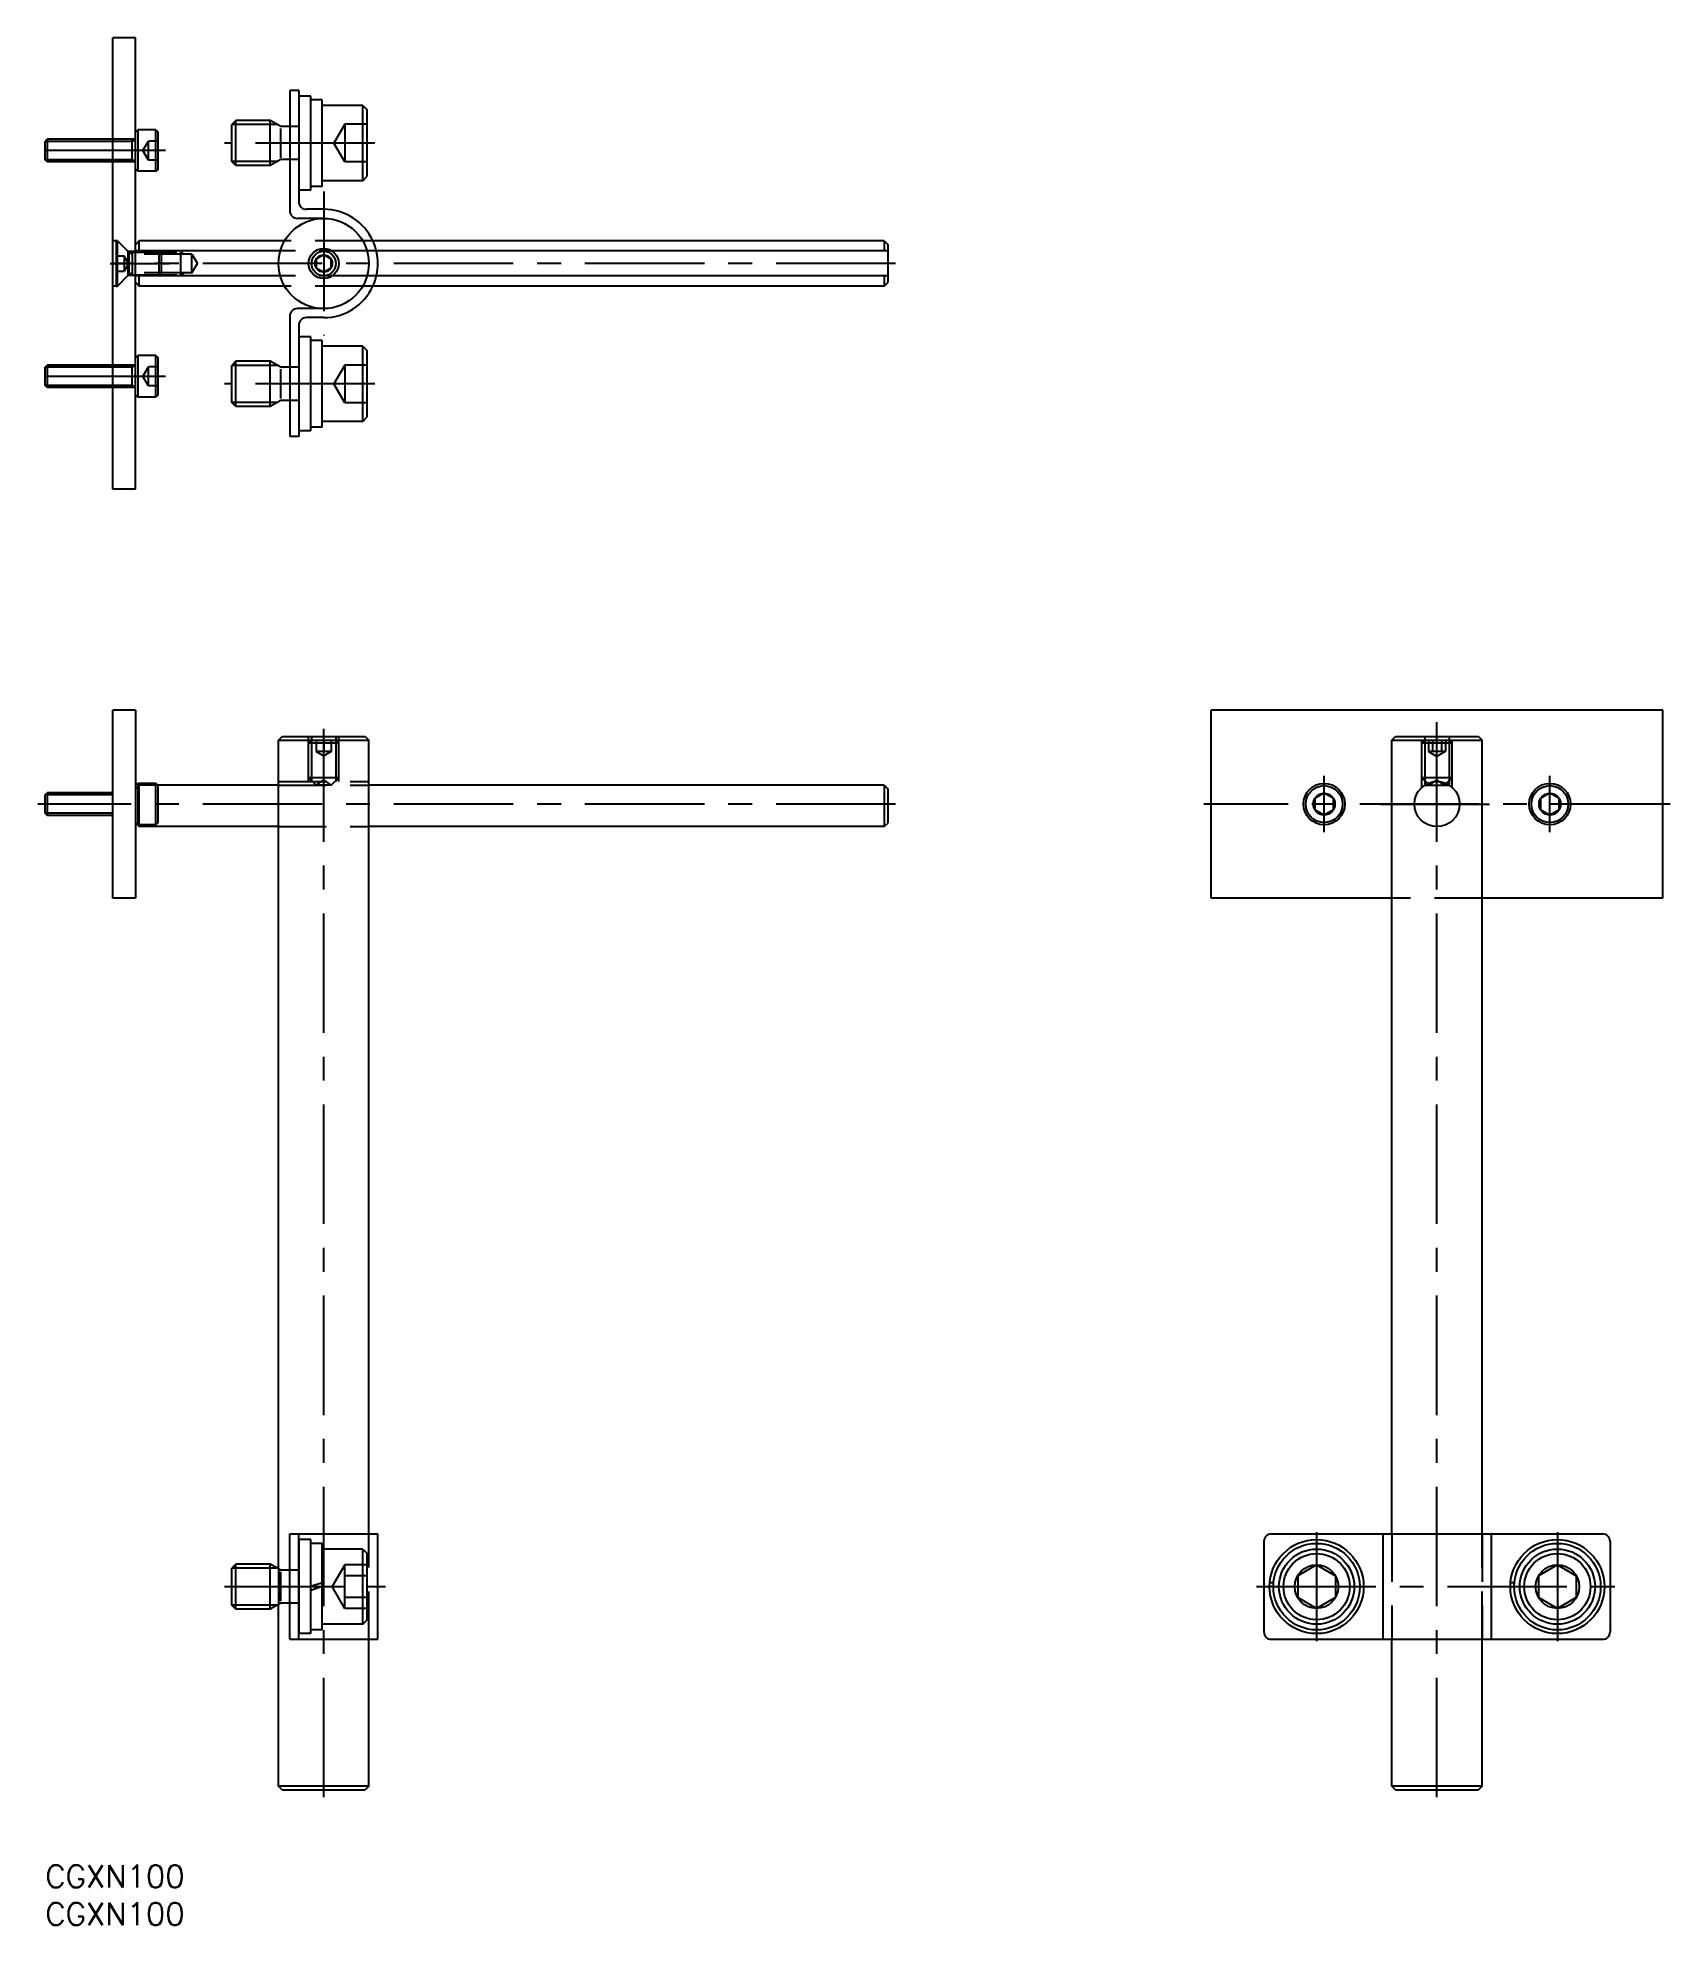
# Model space of a CAD drawing. Extents: x -1 to 216, y -8 to 243.
import ezdxf

# ---------------------------------------------------------------- set-up
doc = ezdxf.new("R2010")
doc.units = 0
doc.header["$LTSCALE"] = 0.5
doc.linetypes.add('CENTER', pattern=[50.8, 31.75, -6.35, 6.35, -6.35])
doc.linetypes.add('DASHED', pattern=[19.05, 12.7, -6.35])
for name, color, linetype in [('MSM_CENTER', 1, 'CENTER'), ('MSM_CONTINUOUS', 7, 'CONTINUOUS'), ('MSM_DASHED', 4, 'DASHED'), ('MSM_NARROW', 5, 'CONTINUOUS'), ('MSM_PART_NUMBER', 7, 'CONTINUOUS')]:
    doc.layers.add(name, color=color, linetype=linetype)
doc.styles.get("Standard").update_dxf_attribs({"font": 'txt.shx', "height": 3, "bigfont": 'bigfont.shx'})

msp = doc.modelspace()

# ---------------------------------------------------------------- linework, layer by layer
at = {"layer": 'MSM_CENTER'}
for p, q in [((43.8, 228.84), (23.8, 228.84)), ((16, 227.84), (-1, 227.84)), ((37, 222.39), (37, 203.28)), ((8.62, 212.84), (16.49, 212.84)), ((113, 212.84), (9, 212.84)), ((16, 197.84), (-1, 197.84)), ((43.8, 196.84), (23.8, 196.84)), ((184.96, 9), (184.96, 154.5)), ((37, 9), (37, 151)), ((169.96, 137.25), (169.96, 144.75)), ((199.96, 137.25), (199.96, 144.75)), ((199.96, 138.5), (199.96, 143.5)), ((113, 141), (-1, 141)), ((215.96, 141), (153.96, 141)), ((177.46, 141), (191.95, 141)), ((168.96, 44.25), (168.96, 29.75)), ((200.96, 44.25), (200.96, 29.75)), ((23.8, 37), (45.2, 37)), ((160.96, 37), (208.96, 37))]:
    msp.add_line(p, q, dxfattribs=at)
at = {"layer": 'MSM_CONTINUOUS'}
for p, q in [((12, 242.84), (9, 242.84)), ((9, 182.84), (9, 242.84)), ((12, 182.84), (12, 242.84)), ((33.7, 235.84), (32.5, 235.84)), ((32.5, 235.84), (32.5, 219.84)), ((33.7, 235.84), (33.7, 221.04)), ((35.3, 235.09), (33.7, 235.09)), ((35.3, 222.59), (35.3, 235.09)), ((36.8, 234.59), (35.3, 234.59)), ((36.8, 223.09), (36.8, 234.59)), ((42.2, 233.84), (36.8, 233.84)), ((42.2, 223.84), (42.2, 233.84)), ((42.2, 233.84), (42.8, 233.24)), ((25.34, 231.84), (24.8, 231.3)), ((24.8, 226.38), (24.8, 231.3)), ((29.9, 231.84), (25.34, 231.84)), ((25.34, 225.84), (25.34, 231.84)), ((29.9, 225.84), (29.9, 231.84)), ((31.29, 231.04), (29.9, 231.84)), ((32.5, 231.04), (31.29, 231.04)), ((42.8, 224.44), (42.8, 233.24)), ((0, 229.07), (0.27, 229.34)), ((0, 226.61), (0, 229.07)), ((0.27, 229.34), (0.27, 226.34)), ((9, 229.34), (0.27, 229.34)), ((12, 230.29), (12.3, 230.59)), ((14.7, 230.59), (12.3, 230.59)), ((12.3, 230.59), (12.3, 225.09)), ((14.7, 230.59), (15, 230.29)), ((14.7, 225.09), (14.7, 230.59)), ((15, 225.39), (15, 230.29)), ((0.27, 226.34), (0, 226.61)), ((9, 226.34), (0.27, 226.34)), ((25.34, 225.84), (24.8, 226.38)), ((29.9, 225.84), (25.34, 225.84)), ((31.29, 226.64), (29.9, 225.84)), ((32.5, 226.64), (31.29, 226.64)), ((12, 225.39), (12.3, 225.09)), ((14.7, 225.09), (12.3, 225.09)), ((15, 225.39), (14.7, 225.09)), ((42.2, 223.84), (36.8, 223.84)), ((39.5, 223.84), (39.5, 223.84)), ((40.85, 223.84), (40.85, 223.84)), ((42.2, 223.84), (42.8, 224.44)), ((35.3, 222.59), (33.7, 222.59)), ((36.8, 223.09), (35.3, 223.09)), ((37, 218.84), (33.5, 218.84)), ((37, 220.04), (34.7, 220.04)), ((12.5, 215.84), (12, 215.34)), ((12.5, 214.5), (12.5, 215.84)), ((31.8, 215.84), (12.5, 215.84)), ((111.5, 215.84), (42.2, 215.84)), ((111.5, 215.84), (112, 215.34)), ((111.5, 215.84), (111.5, 214.5)), ((31.23, 214.5), (12, 214.5)), ((37, 213.99), (36, 213.42)), ((36, 213.42), (36, 212.26)), ((38, 213.42), (37, 213.99)), ((38, 212.26), (38, 213.42)), ((112, 214.5), (42.77, 214.5)), ((112, 210.34), (112, 215.34)), ((31.23, 211.18), (12, 211.18)), ((12.5, 209.85), (12.5, 211.18)), ((36, 212.26), (37, 211.68)), ((37, 211.68), (38, 212.26)), ((112, 211.18), (42.77, 211.18)), ((111.5, 211.18), (111.5, 209.84)), ((12, 210.34), (12.5, 209.84)), ((31.8, 209.84), (12.5, 209.84)), ((111.5, 209.84), (42.2, 209.84)), ((111.5, 209.84), (112, 210.34)), ((32.5, 205.84), (32.5, 189.84)), ((37, 206.84), (33.5, 206.84)), ((33.7, 204.64), (33.7, 189.84)), ((37, 205.64), (34.7, 205.64)), ((35.3, 203.09), (33.7, 203.09)), ((35.3, 190.59), (35.3, 203.09)), ((36.8, 202.59), (35.3, 202.59)), ((36.8, 191.09), (36.8, 202.59)), ((42.2, 201.84), (36.8, 201.84)), ((42.2, 191.84), (42.2, 201.84)), ((42.2, 201.84), (42.8, 201.24)), ((42.8, 192.44), (42.8, 201.24)), ((0, 199.07), (0.27, 199.34)), ((0, 196.61), (0, 199.07)), ((0.27, 199.34), (0.27, 196.34)), ((9, 199.34), (0.27, 199.34)), ((12, 200.29), (12.3, 200.59)), ((14.7, 200.59), (12.3, 200.59)), ((12.3, 200.59), (12.3, 195.09)), ((14.7, 200.59), (15, 200.29)), ((14.7, 195.09), (14.7, 200.59)), ((15, 195.39), (15, 200.29)), ((25.34, 199.84), (24.8, 199.3)), ((24.8, 194.38), (24.8, 199.3)), ((29.9, 199.84), (25.34, 199.84)), ((25.34, 193.84), (25.34, 199.84)), ((29.9, 193.84), (29.9, 199.84)), ((31.29, 199.04), (29.9, 199.84)), ((32.5, 199.04), (31.29, 199.04)), ((0.27, 196.34), (0, 196.61)), ((9, 196.34), (0.27, 196.34)), ((12, 195.39), (12.3, 195.09)), ((14.7, 195.09), (12.3, 195.09)), ((15, 195.39), (14.7, 195.09)), ((25.34, 193.84), (24.8, 194.38)), ((29.9, 193.84), (25.34, 193.84)), ((31.29, 194.64), (29.9, 193.84)), ((32.5, 194.64), (31.29, 194.64)), ((36.8, 191.09), (35.3, 191.09)), ((42.2, 191.84), (36.8, 191.84)), ((39.5, 191.84), (39.5, 191.84)), ((40.85, 191.84), (40.85, 191.84)), ((42.2, 191.84), (42.8, 192.44)), ((33.7, 189.84), (32.5, 189.84)), ((35.3, 190.59), (33.7, 190.59)), ((12, 182.84), (9, 182.84)), ((12, 153.5), (9, 153.5)), ((9, 128.5), (9, 153.5)), ((12, 153.5), (12, 128.5)), ((154.96, 128.5), (154.96, 153.5)), ((214.96, 153.5), (154.96, 153.5)), ((214.96, 128.5), (214.96, 153.5)), ((31, 149.5), (31.5, 150)), ((31, 149.5), (43, 149.5)), ((31, 39.36), (31, 149.5)), ((31.5, 150), (42.5, 150)), ((42.5, 150), (43, 149.5)), ((43, 44), (43, 149.5)), ((178.96, 149.5), (179.46, 150)), ((178.96, 149.5), (190.96, 149.5)), ((178.96, 44), (178.96, 149.5)), ((179.46, 150), (190.46, 150)), ((190.46, 150), (190.96, 149.5)), ((190.96, 44), (190.96, 149.5)), ((12, 143.45), (12.3, 143.75)), ((14.7, 143.75), (12.3, 143.75)), ((12.3, 143.75), (12.3, 138.25)), ((14.7, 143.75), (15, 143.45)), ((14.7, 138.25), (14.7, 143.75)), ((31, 143.5), (14.95, 143.5)), ((15, 138.55), (15, 143.45)), ((111.5, 143.5), (43, 143.5)), ((111.5, 143.5), (112, 143)), ((111.5, 143.5), (111.5, 141)), ((112, 138.5), (112, 143)), ((183.3, 143.5), (186.62, 143.5)), ((183.96, 143.5), (183.73, 143.73)), ((185.96, 143.5), (186.19, 143.73)), ((0, 142.23), (0.27, 142.5)), ((0, 139.77), (0, 142.23)), ((9, 142.5), (0.27, 142.5)), ((0.27, 142.5), (0.27, 139.5)), ((111.5, 141), (111.5, 138)), ((169.96, 142.44), (168.71, 141.72)), ((168.71, 141.72), (168.71, 140.28)), ((171.21, 141.72), (169.96, 142.44)), ((171.21, 140.28), (171.21, 141.72)), ((199.96, 142.44), (198.71, 141.72)), ((198.71, 141.72), (198.71, 140.28)), ((201.21, 141.72), (199.96, 142.44)), ((201.21, 140.28), (201.21, 141.72)), ((0.27, 139.5), (0, 139.77)), ((9, 139.5), (0.27, 139.5)), ((12, 138.55), (12.3, 138.25)), ((12, 138.5), (12.5, 138)), ((14.7, 138.25), (12.3, 138.25)), ((12.5, 138.01), (12.5, 138.25)), ((31, 138), (12.5, 138)), ((15, 138.55), (14.7, 138.25)), ((111.5, 138), (43, 138)), ((111.5, 138), (112, 138.5)), ((168.71, 140.28), (169.96, 139.56)), ((169.96, 139.56), (171.21, 140.28)), ((198.71, 140.28), (199.96, 139.56)), ((199.96, 139.56), (201.21, 140.28)), ((12, 128.5), (9, 128.5)), ((178.96, 128.5), (154.96, 128.5)), ((214.96, 128.5), (190.96, 128.5)), ((32.5, 30), (32.5, 44)), ((32.5, 44), (44.2, 44)), ((33.7, 30), (33.7, 44)), ((33.7, 43.25), (33.7, 30.75)), ((35.3, 43.25), (33.7, 43.25)), ((35.3, 30.75), (35.3, 43.25)), ((36.8, 42.75), (35.3, 42.75)), ((36.8, 31.25), (36.8, 42.75)), ((44.2, 30), (44.2, 44)), ((161.96, 43), (161.96, 31)), ((162.96, 44), (206.96, 44)), ((177.76, 44), (177.76, 30)), ((192.16, 44), (192.16, 30)), ((207.96, 43), (207.96, 31)), ((42.2, 42), (36.8, 42)), ((42.2, 32), (42.2, 42)), ((42.2, 42), (42.8, 41.4)), ((42.8, 32.6), (42.8, 41.4)), ((25.34, 40), (24.8, 39.46)), ((24.8, 34.54), (24.8, 39.46)), ((29.9, 40), (25.34, 40)), ((25.34, 34), (25.34, 40)), ((29.9, 34), (29.9, 40)), ((31.29, 39.2), (29.9, 40)), ((32.5, 39.2), (31.29, 39.2)), ((168.96, 39.89), (166.46, 38.44)), ((166.46, 38.44), (166.46, 35.56)), ((168.96, 39.89), (171.46, 38.44)), ((171.46, 38.44), (171.46, 35.56)), ((200.96, 39.89), (198.46, 38.44)), ((198.46, 38.44), (198.46, 35.56)), ((200.96, 39.89), (203.46, 38.44)), ((203.46, 38.44), (203.46, 35.56)), ((36.8, 37.5), (35.3, 37)), ((36.8, 37), (35.3, 36.5)), ((163.21, 37), (162.71, 37)), ((163.23, 37.5), (162.73, 37.5)), ((168.96, 34.11), (166.46, 35.56)), ((171.46, 35.56), (168.96, 34.11)), ((194.71, 37), (195.21, 37)), ((195.23, 37.5), (194.73, 37.5)), ((200.96, 34.11), (198.46, 35.56)), ((203.46, 35.56), (200.96, 34.11)), ((25.34, 34), (24.8, 34.54)), ((29.9, 34), (25.34, 34)), ((31.29, 34.8), (29.9, 34)), ((31, 10.5), (31, 34.64)), ((32.5, 34.8), (31.29, 34.8)), ((35.3, 30.75), (33.7, 30.75)), ((36.8, 31.25), (35.3, 31.25)), ((42.2, 32), (36.8, 32)), ((39.5, 32), (39.5, 32)), ((40.85, 32), (40.85, 32)), ((42.2, 32), (42.8, 32.6)), ((32.5, 30), (44.2, 30)), ((43, 10.5), (43, 30)), ((162.96, 30), (206.96, 30)), ((178.96, 10.5), (178.96, 30)), ((190.96, 10.5), (190.96, 30)), ((31.5, 10), (31, 10.5)), ((43, 10.5), (31, 10.5)), ((43, 10.5), (42.5, 10)), ((179.46, 10), (178.96, 10.5)), ((190.96, 10.5), (178.96, 10.5)), ((190.96, 10.5), (190.46, 10)), ((31.5, 10), (42.5, 10)), ((179.46, 10), (190.46, 10))]:
    msp.add_line(p, q, dxfattribs=at)
for centre, radius in [((37, 212.84), 6), ((37, 212.84), 2), ((37, 212.84), 1.15), ((169.96, 141), 2.75), ((169.96, 141), 2.45), ((184.96, 141), 3), ((199.96, 141), 2.75), ((199.96, 141), 2.45), ((169.96, 141), 1.44), ((199.96, 141), 1.44), ((168.96, 37), 6.25), ((168.96, 37), 5.75), ((200.96, 37), 6.25), ((200.96, 37), 5.75), ((168.96, 37), 5), ((168.96, 37), 4.4), ((200.96, 37), 5), ((200.96, 37), 4.4), ((168.96, 37), 2.89), ((200.96, 37), 2.89)]:
    msp.add_circle(centre, radius, dxfattribs=at)
for centre, radius, start, end in [((34.7, 221.04), 1, 180, 270), ((33.5, 219.84), 1, 180, 270), ((37, 212.84), 7.2, 24.6243, 90), ((37, 212.84), 7.2, 270, 335.3757), ((33.5, 205.84), 1, 90, 180), ((34.7, 204.64), 1, 90, 180), ((162.96, 43), 1, 90, 180), ((206.96, 43), 1, 0, 90), ((162.96, 31), 1, 180, 270), ((206.96, 31), 1, 270, 0)]:
    msp.add_arc(centre, radius, start, end, dxfattribs=at)
at = {"layer": 'MSM_DASHED'}
for p, q in [((33.7, 231.04), (32.5, 231.04)), ((39.8, 231.34), (38.36, 228.84)), ((39.8, 231.34), (39.8, 226.34)), ((42.8, 231.34), (39.8, 231.34)), ((12, 229.34), (9, 229.34)), ((11.53, 229.07), (9, 229.07)), ((12, 229.34), (11.53, 229.07)), ((11.53, 226.34), (11.53, 229.34)), ((12.98, 227.84), (13.7, 229.09)), ((13.7, 226.59), (13.7, 229.09)), ((15, 229.09), (13.7, 229.09)), ((39.8, 226.34), (38.36, 228.84)), ((42.8, 228.84), (39.8, 228.84)), ((11.53, 226.61), (9, 226.61)), ((12, 226.34), (9, 226.34)), ((12, 226.34), (11.53, 226.61)), ((13.7, 226.59), (12.98, 227.84)), ((15, 227.84), (13.7, 227.84)), ((15, 226.59), (13.7, 226.59)), ((33.7, 226.64), (32.5, 226.64)), ((42.8, 226.34), (39.8, 226.34)), ((9.6, 215.84), (9, 215.84)), ((9.4, 215.84), (9.4, 209.84)), ((9.4, 215.84), (9.6, 215.84)), ((9.6, 209.84), (9.6, 215.84)), ((9.6, 215.84), (11.07, 214.37)), ((42.2, 215.84), (31.8, 215.84)), ((9.4, 213.84), (10.5, 213.84)), ((10.5, 213.84), (10.5, 211.84)), ((11.08, 212.84), (10.5, 213.84)), ((12, 214.44), (11, 214.44)), ((11, 211.24), (11, 214.44)), ((11.1, 214.34), (11.57, 214.07)), ((11.1, 214.34), (11.1, 211.34)), ((11.14, 214.34), (18, 214.34)), ((11.57, 214.34), (11.57, 211.34)), ((19.5, 214.07), (11.57, 214.07)), ((15.13, 211.34), (15.13, 214.34)), ((15.13, 214.34), (15.4, 214.07)), ((15.4, 214.07), (15.4, 211.61)), ((18, 211.34), (18, 214.34)), ((18, 214.34), (18.47, 214.07)), ((19.5, 211.61), (19.5, 214.07)), ((19.5, 214.07), (20.21, 212.84)), ((42.77, 214.5), (31.23, 214.5)), ((9.4, 212.84), (10.5, 212.84)), ((9.4, 211.84), (10.5, 211.84)), ((9.6, 209.84), (11.07, 211.31)), ((11.08, 212.84), (10.5, 211.84)), ((12, 211.24), (11, 211.24)), ((11.1, 211.34), (11.57, 211.61)), ((11.14, 211.34), (18, 211.34)), ((19.5, 211.61), (11.57, 211.61)), ((15.4, 211.61), (15.13, 211.34)), ((18, 211.34), (18.47, 211.61)), ((19.5, 211.61), (20.21, 212.84)), ((42.77, 211.18), (31.23, 211.18)), ((9.6, 209.84), (9, 209.84)), ((9.6, 209.84), (9.3, 209.84)), ((9.4, 209.84), (9.6, 209.84)), ((42.2, 209.84), (31.8, 209.84)), ((12, 199.34), (9, 199.34)), ((11.53, 199.07), (9, 199.07)), ((12, 199.34), (11.53, 199.07)), ((11.53, 196.34), (11.53, 199.34)), ((12.98, 197.84), (13.7, 199.09)), ((13.7, 196.59), (13.7, 199.09)), ((15, 199.09), (13.7, 199.09)), ((33.7, 199.04), (32.5, 199.04)), ((39.8, 199.34), (38.36, 196.84)), ((39.8, 199.34), (39.8, 194.34)), ((42.8, 199.34), (39.8, 199.34)), ((11.53, 196.61), (9, 196.61)), ((12, 196.34), (9, 196.34)), ((12, 196.34), (11.53, 196.61)), ((13.7, 196.59), (12.98, 197.84)), ((15, 197.84), (13.7, 197.84)), ((15, 196.59), (13.7, 196.59)), ((39.8, 194.34), (38.36, 196.84)), ((42.8, 196.84), (39.8, 196.84)), ((33.7, 194.64), (32.5, 194.64)), ((42.8, 194.34), (39.8, 194.34)), ((35, 144), (35, 150)), ((35.38, 149.5), (35, 149.12)), ((35, 149.12), (39, 149.12)), ((35.38, 150), (35.38, 144)), ((36, 149.5), (36, 148)), ((38, 148), (36, 148)), ((36, 148), (37, 147.42)), ((37, 149.5), (37, 148)), ((38, 148), (37, 147.42)), ((38, 149.5), (38, 148)), ((38.62, 150), (38.62, 144)), ((38.62, 149.5), (39, 149.12)), ((39, 144), (39, 150)), ((182.96, 143.24), (182.96, 150)), ((183.34, 149.5), (182.96, 149.12)), ((182.96, 149.12), (186.96, 149.12)), ((183.34, 150), (183.34, 143.52)), ((183.81, 149.5), (183.81, 148)), ((186.11, 148), (183.81, 148)), ((183.81, 148), (184.96, 147.33)), ((184.38, 149.5), (184.38, 148)), ((186.11, 148), (184.96, 147.33)), ((185.54, 149.5), (185.54, 148)), ((186.11, 149.5), (186.11, 148)), ((186.58, 150), (186.58, 143.52)), ((186.58, 149.5), (186.96, 149.12)), ((186.96, 143.24), (186.96, 150)), ((12.5, 143.5), (12, 143)), ((12.5, 138.25), (12.5, 143.5)), ((14.95, 143.5), (12.5, 143.5)), ((31, 144), (43, 144)), ((31, 143.5), (43, 143.5)), ((39, 144.5), (35, 144.5)), ((36, 143.5), (35, 144.5)), ((36, 143.5), (37, 144.21)), ((38, 143.5), (36, 143.5)), ((38, 143.5), (37, 144.21)), ((38, 143.5), (39, 144.5)), ((186.96, 144.5), (182.96, 144.5)), ((183.73, 143.73), (182.96, 144.5)), ((183.96, 143.5), (184.96, 144.21)), ((185.96, 143.5), (184.96, 144.21)), ((186.19, 143.73), (186.96, 144.5)), ((31, 138), (43, 138)), ((190.96, 128.5), (178.96, 128.5)), ((43, 30), (43, 44)), ((178.96, 44), (178.96, 30)), ((190.96, 44), (190.96, 30)), ((190.96, 30), (190.96, 44)), ((31, 39.36), (31, 34.64)), ((33.7, 39.2), (32.5, 39.2)), ((39.8, 39.89), (38.13, 37)), ((39.8, 34.11), (39.8, 39.89)), ((42.8, 39.89), (39.8, 39.89)), ((42.8, 38.44), (39.8, 38.44)), ((39.8, 34.11), (38.13, 37)), ((42.8, 35.56), (39.8, 35.56)), ((33.7, 34.8), (32.5, 34.8)), ((42.8, 34.11), (39.8, 34.11))]:
    msp.add_line(p, q, dxfattribs=at)
for centre, radius, start, end in [((37, 212.84), 7.2, 335.3757, 24.6243), ((11.14, 214.44), 0.1, 225, 270), ((11.14, 211.24), 0.1, 90, 135)]:
    msp.add_arc(centre, radius, start, end, dxfattribs=at)
at = {"layer": 'MSM_NARROW'}
for p, q in [((30.84, 231.3), (24.8, 231.3)), ((25.34, 231.3), (24.8, 231.3)), ((31.29, 226.89), (31.29, 230.79)), ((9, 229.07), (0, 229.07)), ((9, 226.61), (0, 226.61)), ((30.84, 226.38), (24.8, 226.38)), ((25.34, 226.38), (24.8, 226.38)), ((9, 199.07), (0, 199.07)), ((30.84, 199.3), (24.8, 199.3)), ((25.34, 199.3), (24.8, 199.3)), ((31.29, 194.89), (31.29, 198.79)), ((9, 196.61), (0, 196.61)), ((30.84, 194.38), (24.8, 194.38)), ((25.34, 194.38), (24.8, 194.38)), ((9, 142.23), (0, 142.23)), ((9, 139.77), (0, 139.77)), ((30.84, 39.46), (24.8, 39.46)), ((31.29, 35.05), (31.29, 38.95)), ((30.84, 34.54), (24.8, 34.54))]:
    msp.add_line(p, q, dxfattribs=at)
msp.add_circle((37, 212.84), 1.62, dxfattribs=at)

# ---------------------------------------------------------------- texts
at = {"layer": 'MSM_PART_NUMBER'}
for p in [(0, -3), (0, -8)]:
    msp.add_text('CGXN100', height=3, dxfattribs=at).set_placement(p)

doc.saveas('drawing.dxf')
